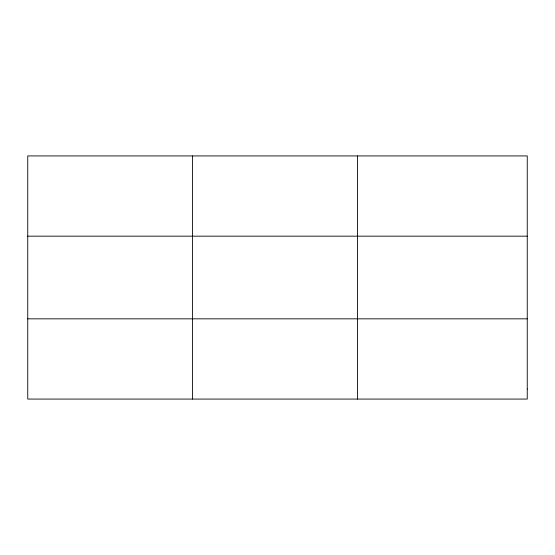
<?xml version="1.0" encoding="UTF-8"?>
<svg xmlns="http://www.w3.org/2000/svg" width="555" height="555" viewBox="0 0 555 555"><rect width="100%" height="100%" fill="white"/><g stroke="black" fill="none" stroke-linecap="round" stroke-linejoin="round"><path stroke-width="0.83" d="M192.585 155.927L192.585 399.073M357.42 155.927L357.42 399.073M27.75 236.166L527.25 236.166M27.75 318.834L527.25 318.834M527.25 389.041L527.25 399.073L27.75 399.073L27.75 155.927L527.25 155.927L527.25 389.041"/></g></svg>
